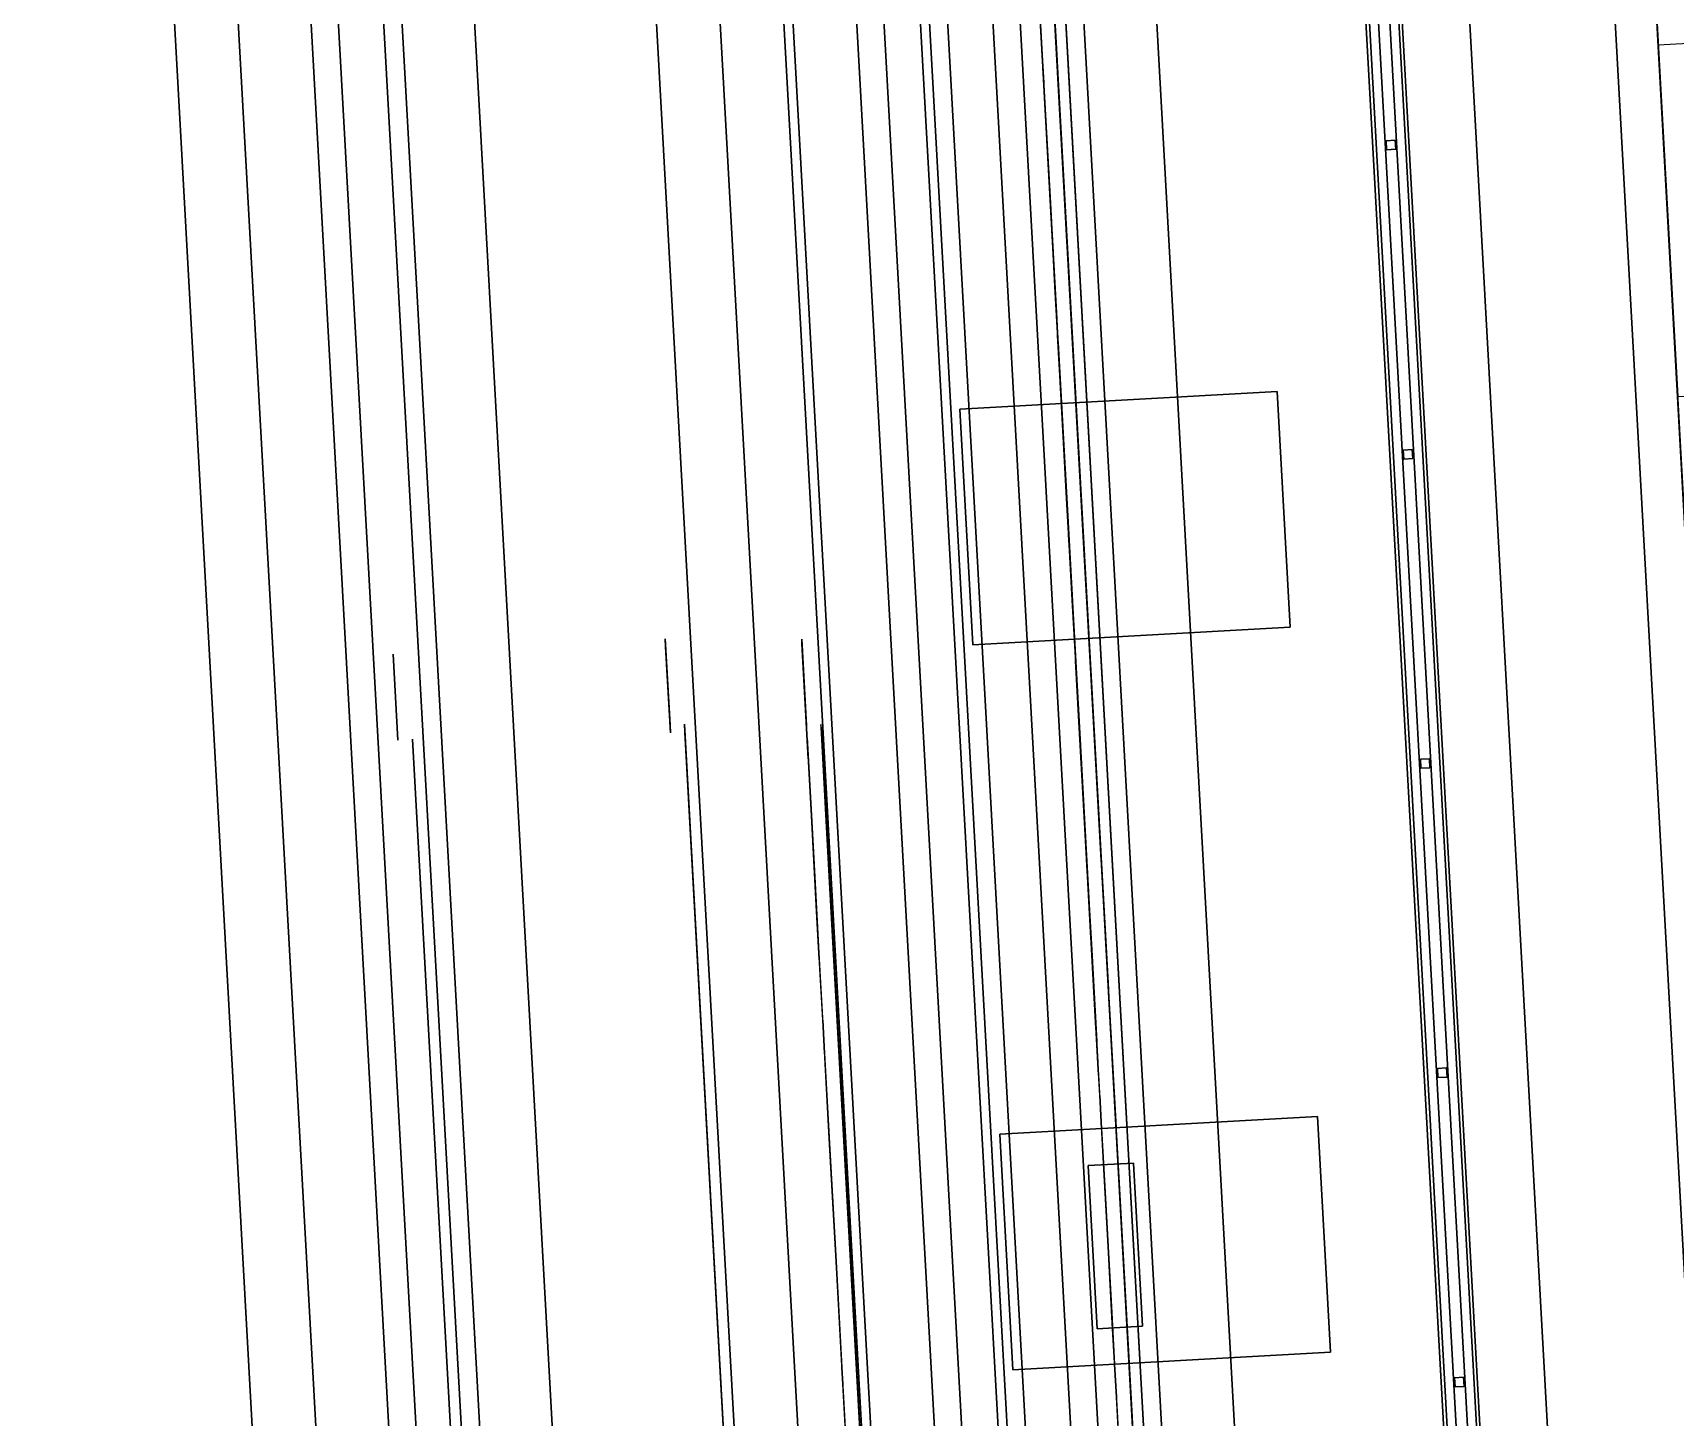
# Model space of a CAD drawing. Header units: millimetres. Extents: x -2005 to 6910, y -1718 to 7197.
# Drawn here: x -2005 to -196, y 2370 to 3895 of the extents above; entities that cross this region are included whole.
import ezdxf

# ---------------------------------------------------------------- set-up
doc = ezdxf.new("R2010")
doc.units = ezdxf.units.MM
for name, color, linetype in [('cornice_coping', 7, 'Continuous'), ('cornice_lower', 7, 'Continuous'), ('cornice_middle', 7, 'Continuous'), ('embedded_beam_6', 7, 'Continuous'), ('facade_pilasters', 7, 'Continuous'), ('fourth_floor_steel_deck', 7, 'Continuous'), ('ground_entry', 7, 'Continuous'), ('ground_entry_arch', 7, 'Continuous'), ('ground_entry_jamb', 7, 'Continuous'), ('lower_arch_W', 7, 'Continuous'), ('lower_arch_W_arch', 7, 'Continuous'), ('lower_arch_W_jamb', 7, 'Continuous'), ('main_arch_W', 7, 'Continuous'), ('main_arch_W_arch', 7, 'Continuous'), ('main_arch_W_jamb', 7, 'Continuous'), ('masonry_wall_returns', 7, 'Continuous'), ('roof_cable_tray', 7, 'Continuous'), ('roof_guard', 7, 'Continuous'), ('roof_guard_mesh', 7, 'Continuous'), ('roof_parapet', 7, 'Continuous'), ('roof_slab', 7, 'Continuous'), ('tank_level_arch_W', 7, 'Continuous'), ('tank_level_arch_W_arch', 7, 'Continuous'), ('tank_level_arch_W_jamb', 7, 'Continuous'), ('tower_wall_W', 7, 'Continuous'), ('upper_arch_W', 7, 'Continuous'), ('upper_arch_W_arch', 7, 'Continuous'), ('upper_arch_W_jamb', 7, 'Continuous'), ('upper_corbels', 7, 'Continuous')]:
    doc.layers.add(name, color=color, linetype=linetype)

msp = doc.modelspace()

# ---------------------------------------------------------------- linework, layer by layer
at = {"layer": 'cornice_coping'}
for points in [[(-1537.5, -1717.5, 600), (-2004.6, 6729.6, 600), (-1824.9, 6739.5, 600), (-1357.8, -1707.6, 600)], [(-1537.5, -1717.5, 710), (-1357.8, -1707.6, 710), (-1824.9, 6739.5, 710), (-2004.6, 6729.6, 710)], [(-2004.6, 6729.6, 600), (-1537.5, -1717.5, 600), (-1537.5, -1717.5, 710), (-2004.6, 6729.6, 710)], [(-1357.8, -1707.6, 600), (-1824.9, 6739.5, 600), (-1824.9, 6739.5, 710), (-1357.8, -1707.6, 710)], [(-971.6, -1085.3, 5500), (-1372.4, 6163.6, 5500), (-1192.6, 6173.6, 5500), (-791.8, -1075.4, 5500)], [(-971.6, -1085.3, 5610), (-791.8, -1075.4, 5610), (-1192.6, 6173.6, 5610), (-1372.4, 6163.6, 5610)], [(-791.8, -1075.4, 5500), (-1192.6, 6173.6, 5500), (-1192.6, 6173.6, 5610), (-791.8, -1075.4, 5610)], [(-1372.4, 6163.6, 5500), (-971.6, -1085.3, 5500), (-971.6, -1085.3, 5610), (-1372.4, 6163.6, 5610)], [(-830.1, -927.2, 10500), (-1214.3, 6022.1, 10500), (-1034.6, 6032.1, 10500), (-650.3, -917.3, 10500)], [(-830.1, -927.2, 10610), (-650.3, -917.3, 10610), (-1034.6, 6032.1, 10610), (-1214.3, 6022.1, 10610)], [(-830.1, -927.2, 16500), (-1214.3, 6022.1, 16500), (-1034.6, 6032.1, 16500), (-650.3, -917.3, 16500)], [(-830.1, -927.2, 16610), (-650.3, -917.3, 16610), (-1034.6, 6032.1, 16610), (-1214.3, 6022.1, 16610)], [(-830.1, -927.2, 20100), (-1214.3, 6022.1, 20100), (-1034.6, 6032.1, 20100), (-650.3, -917.3, 20100)], [(-830.1, -927.2, 20210), (-650.3, -917.3, 20210), (-1034.6, 6032.1, 20210), (-1214.3, 6022.1, 20210)], [(-830.1, -927.2, 24800), (-1214.3, 6022.1, 24800), (-1034.6, 6032.1, 24800), (-650.3, -917.3, 24800)], [(-830.1, -927.2, 24910), (-650.3, -917.3, 24910), (-1034.6, 6032.1, 24910), (-1214.3, 6022.1, 24910)], [(-650.3, -917.3, 10500), (-1034.6, 6032.1, 10500), (-1034.6, 6032.1, 10610), (-650.3, -917.3, 10610)], [(-650.3, -917.3, 16500), (-1034.6, 6032.1, 16500), (-1034.6, 6032.1, 16610), (-650.3, -917.3, 16610)], [(-650.3, -917.3, 20100), (-1034.6, 6032.1, 20100), (-1034.6, 6032.1, 20210), (-650.3, -917.3, 20210)], [(-650.3, -917.3, 24800), (-1034.6, 6032.1, 24800), (-1034.6, 6032.1, 24910), (-650.3, -917.3, 24910)], [(-1214.3, 6022.1, 10500), (-830.1, -927.2, 10500), (-830.1, -927.2, 10610), (-1214.3, 6022.1, 10610)], [(-1214.3, 6022.1, 16500), (-830.1, -927.2, 16500), (-830.1, -927.2, 16610), (-1214.3, 6022.1, 16610)], [(-1214.3, 6022.1, 20100), (-830.1, -927.2, 20100), (-830.1, -927.2, 20210), (-1214.3, 6022.1, 20210)], [(-1214.3, 6022.1, 24800), (-830.1, -927.2, 24800), (-830.1, -927.2, 24910), (-1214.3, 6022.1, 24910)]]:
    msp.add_3dface(points, dxfattribs=at)
at = {"layer": 'cornice_lower'}
for points in [[(-1396, -1559.4, 300), (-1846.5, 6588.1, 300), (-1666.8, 6598, 300), (-1216.3, -1549.5, 300)], [(-1396, -1559.4, 440), (-1216.3, -1549.5, 440), (-1666.8, 6598, 440), (-1846.5, 6588.1, 440)], [(-1846.5, 6588.1, 300), (-1396, -1559.4, 300), (-1396, -1559.4, 440), (-1846.5, 6588.1, 440)], [(-1216.3, -1549.5, 300), (-1666.8, 6598, 300), (-1666.8, 6598, 440), (-1216.3, -1549.5, 440)], [(-830.1, -927.2, 5200), (-1214.3, 6022.1, 5200), (-1034.6, 6032.1, 5200), (-650.3, -917.3, 5200)], [(-830.1, -927.2, 5340), (-650.3, -917.3, 5340), (-1034.6, 6032.1, 5340), (-1214.3, 6022.1, 5340)], [(-650.3, -917.3, 5200), (-1034.6, 6032.1, 5200), (-1034.6, 6032.1, 5340), (-650.3, -917.3, 5340)], [(-1214.3, 6022.1, 5200), (-830.1, -927.2, 5200), (-830.1, -927.2, 5340), (-1214.3, 6022.1, 5340)], [(-688.6, -769.2, 10200), (-1056.3, 5880.7, 10200), (-876.5, 5890.6, 10200), (-508.9, -759.3, 10200)], [(-688.6, -769.2, 10340), (-508.9, -759.3, 10340), (-876.5, 5890.6, 10340), (-1056.3, 5880.7, 10340)], [(-688.6, -769.2, 16200), (-1056.3, 5880.7, 16200), (-876.5, 5890.6, 16200), (-508.9, -759.3, 16200)], [(-688.6, -769.2, 16340), (-508.9, -759.3, 16340), (-876.5, 5890.6, 16340), (-1056.3, 5880.7, 16340)], [(-688.6, -769.2, 19800), (-1056.3, 5880.7, 19800), (-876.5, 5890.6, 19800), (-508.9, -759.3, 19800)], [(-688.6, -769.2, 19940), (-508.9, -759.3, 19940), (-876.5, 5890.6, 19940), (-1056.3, 5880.7, 19940)], [(-688.6, -769.2, 24500), (-1056.3, 5880.7, 24500), (-876.5, 5890.6, 24500), (-508.9, -759.3, 24500)], [(-688.6, -769.2, 24640), (-508.9, -759.3, 24640), (-876.5, 5890.6, 24640), (-1056.3, 5880.7, 24640)], [(-1056.3, 5880.7, 10200), (-688.6, -769.2, 10200), (-688.6, -769.2, 10340), (-1056.3, 5880.7, 10340)], [(-1056.3, 5880.7, 16200), (-688.6, -769.2, 16200), (-688.6, -769.2, 16340), (-1056.3, 5880.7, 16340)], [(-1056.3, 5880.7, 19800), (-688.6, -769.2, 19800), (-688.6, -769.2, 19940), (-1056.3, 5880.7, 19940)], [(-1056.3, 5880.7, 24500), (-688.6, -769.2, 24500), (-688.6, -769.2, 24640), (-1056.3, 5880.7, 24640)], [(-508.9, -759.3, 10200), (-876.5, 5890.6, 10200), (-876.5, 5890.6, 10340), (-508.9, -759.3, 10340)], [(-508.9, -759.3, 16200), (-876.5, 5890.6, 16200), (-876.5, 5890.6, 16340), (-508.9, -759.3, 16340)], [(-508.9, -759.3, 19800), (-876.5, 5890.6, 19800), (-876.5, 5890.6, 19940), (-508.9, -759.3, 19940)], [(-508.9, -759.3, 24500), (-876.5, 5890.6, 24500), (-876.5, 5890.6, 24640), (-508.9, -759.3, 24640)]]:
    msp.add_3dface(points, dxfattribs=at)
at = {"layer": 'cornice_middle'}
for points in [[(-1471.5, -1643.7, 440), (-1930.8, 6663.6, 440), (-1751.1, 6673.5, 440), (-1291.8, -1633.8, 440)], [(-1471.5, -1643.7, 600), (-1291.8, -1633.8, 600), (-1751.1, 6673.5, 600), (-1930.8, 6663.6, 600)], [(-1930.8, 6663.6, 440), (-1471.5, -1643.7, 440), (-1471.5, -1643.7, 600), (-1930.8, 6663.6, 600)], [(-1291.8, -1633.8, 440), (-1751.1, 6673.5, 440), (-1751.1, 6673.5, 600), (-1291.8, -1633.8, 600)], [(-905.5, -1011.5, 5340), (-1298.6, 6097.6, 5340), (-1118.9, 6107.5, 5340), (-725.8, -1001.6, 5340)], [(-905.5, -1011.5, 5500), (-725.8, -1001.6, 5500), (-1118.9, 6107.5, 5500), (-1298.6, 6097.6, 5500)], [(-1298.6, 6097.6, 5340), (-905.5, -1011.5, 5340), (-905.5, -1011.5, 5500), (-1298.6, 6097.6, 5500)], [(-725.8, -1001.6, 5340), (-1118.9, 6107.5, 5340), (-1118.9, 6107.5, 5500), (-725.8, -1001.6, 5500)], [(-764, -853.5, 10340), (-1140.6, 5956.1, 10340), (-960.8, 5966.1, 10340), (-584.3, -843.5, 10340)], [(-764, -853.5, 10500), (-584.3, -843.5, 10500), (-960.8, 5966.1, 10500), (-1140.6, 5956.1, 10500)], [(-764, -853.5, 16340), (-1140.6, 5956.1, 16340), (-960.8, 5966.1, 16340), (-584.3, -843.5, 16340)], [(-764, -853.5, 16500), (-584.3, -843.5, 16500), (-960.8, 5966.1, 16500), (-1140.6, 5956.1, 16500)], [(-764, -853.5, 19940), (-1140.6, 5956.1, 19940), (-960.8, 5966.1, 19940), (-584.3, -843.5, 19940)], [(-764, -853.5, 20100), (-584.3, -843.5, 20100), (-960.8, 5966.1, 20100), (-1140.6, 5956.1, 20100)], [(-764, -853.5, 24640), (-1140.6, 5956.1, 24640), (-960.8, 5966.1, 24640), (-584.3, -843.5, 24640)], [(-764, -853.5, 24800), (-584.3, -843.5, 24800), (-960.8, 5966.1, 24800), (-1140.6, 5956.1, 24800)], [(-1140.6, 5956.1, 10340), (-764, -853.5, 10340), (-764, -853.5, 10500), (-1140.6, 5956.1, 10500)], [(-1140.6, 5956.1, 16340), (-764, -853.5, 16340), (-764, -853.5, 16500), (-1140.6, 5956.1, 16500)], [(-1140.6, 5956.1, 19940), (-764, -853.5, 19940), (-764, -853.5, 20100), (-1140.6, 5956.1, 20100)], [(-1140.6, 5956.1, 24640), (-764, -853.5, 24640), (-764, -853.5, 24800), (-1140.6, 5956.1, 24800)], [(-584.3, -843.5, 10340), (-960.8, 5966.1, 10340), (-960.8, 5966.1, 10500), (-584.3, -843.5, 10500)], [(-584.3, -843.5, 16340), (-960.8, 5966.1, 16340), (-960.8, 5966.1, 16500), (-584.3, -843.5, 16500)], [(-584.3, -843.5, 19940), (-960.8, 5966.1, 19940), (-960.8, 5966.1, 20100), (-584.3, -843.5, 20100)], [(-584.3, -843.5, 24640), (-960.8, 5966.1, 24640), (-960.8, 5966.1, 24800), (-584.3, -843.5, 24800)]]:
    msp.add_3dface(points, dxfattribs=at)
at = {"layer": 'embedded_beam_6'}
msp.add_3dface([(-214.6, 3882.1, 24820), (4977.4, 4169.1, 24820), (4976.1, 4193.1, 24820), (-216, 3906, 24820)], dxfattribs=at)
at = {"layer": 'facade_pilasters'}
for points in [[(-832.5, 2467.8, 10400), (-842.4, 2647.5, 10400), (-792.5, 2650.3, 10400), (-782.6, 2470.6, 10400)], [(-832.5, 2467.8, 16100), (-782.6, 2470.6, 16100), (-792.5, 2650.3, 16100), (-842.4, 2647.5, 16100)], [(-792.5, 2650.3, 10400), (-842.4, 2647.5, 10400), (-842.4, 2647.5, 16100), (-792.5, 2650.3, 16100)], [(-842.4, 2647.5, 10400), (-832.5, 2467.8, 10400), (-832.5, 2467.8, 16100), (-842.4, 2647.5, 16100)], [(-782.6, 2470.6, 10400), (-792.5, 2650.3, 10400), (-792.5, 2650.3, 16100), (-782.6, 2470.6, 16100)], [(-832.5, 2467.8, 10400), (-782.6, 2470.6, 10400), (-782.6, 2470.6, 16100), (-832.5, 2467.8, 16100)]]:
    msp.add_3dface(points, dxfattribs=at)
at = {"layer": 'fourth_floor_steel_deck'}
msp.add_3dface([(-193.2, 3494.7, 20725), (4998.8, 3781.7, 20725), (4905, 5479.1, 20725), (-287.1, 5192.1, 20725)], dxfattribs=at)
at = {"layer": 'ground_entry'}
for points in [[(-1220.7, 1935.6, 1443.8), (-1286.5, 3125.1, 2887.5), (-1287, 3133.7, 2800)], [(-1220.7, 1935.6, 1443.8), (-1287, 3133.7, 2800), (-1287, 3133.7, 1443.8)], [(-1071.4, 1952.4, 2887.5), (-1136.6, 3130.5, 2917.1), (-1136.7, 3133.4, 2887.5)], [(-1071.4, 1952.4, 2887.5), (-1134.7, 3096.4, 3029.6), (-1136.6, 3130.5, 2917.1)], [(-1586.5, 3117.2, 100), (-1520.3, 1919, 100), (-1520.3, 1919, 1443.8), (-1586.5, 3117.2, 1443.8)], [(-1220.7, 1935.6, 1443.8), (-1221.2, 1944.2, 2887.5), (-1286.5, 3125.1, 2887.5)], [(-1071.4, 1952.4, 2887.5), (-1131.6, 3041, 3133.3), (-1134.7, 3096.4, 3029.6)], [(-1071.4, 1952.4, 2887.5), (-1127.5, 2966.5, 3224.3), (-1131.6, 3041, 3133.3)], [(-1071.4, 1952.4, 2887.5), (-1122.5, 2875.8, 3298.9), (-1127.5, 2966.5, 3224.3)], [(-1071.4, 1952.4, 2887.5), (-1116.7, 2772.2, 3354.3), (-1122.5, 2875.8, 3298.9)], [(-1071.4, 1952.4, 2887.5), (-1110.5, 2659.8, 3388.5), (-1116.7, 2772.2, 3354.3)], [(-1071.4, 1952.4, 2887.5), (-1104.1, 2542.9, 3400), (-1110.5, 2659.8, 3388.5)], [(-1071.4, 1952.4, 2887.5), (-1097.6, 2426, 3388.5), (-1104.1, 2542.9, 3400)], [(-1071.4, 1952.4, 2887.5), (-1091.4, 2313.7, 3354.3), (-1097.6, 2426, 3388.5)]]:
    msp.add_3dface(points, dxfattribs=at)
at = {"layer": 'ground_entry_arch'}
for points in [[(-1307.7, 3219.1, 2887.5), (-1308.2, 3227.7, 2800), (-1302.9, 3132.8, 2800), (-1302.5, 3124.2, 2887.5)], [(-1152.5, 3129.6, 2917.1), (-1157.7, 3222.6, 2935.6), (-1157.9, 3227.4, 2887.5), (-1152.7, 3132.5, 2887.5)], [(-1150.7, 3095.5, 3029.6), (-1155.5, 3183.2, 3066), (-1157.7, 3222.6, 2935.6), (-1152.5, 3129.6, 2917.1)], [(-1147.6, 3040.2, 3133.3), (-1152, 3119, 3186.1), (-1155.5, 3183.2, 3066), (-1150.7, 3095.5, 3029.6)], [(-1143.5, 2965.7, 3224.3), (-1147.2, 3032.7, 3291.4), (-1152, 3119, 3186.1), (-1147.6, 3040.2, 3133.3)], [(-1138.5, 2874.9, 3298.9), (-1141.4, 2927.6, 3377.9), (-1147.2, 3032.7, 3291.4), (-1143.5, 2965.7, 3224.3)], [(-1132.7, 2771.3, 3354.3), (-1134.7, 2807.6, 3442.1), (-1141.4, 2927.6, 3377.9), (-1138.5, 2874.9, 3298.9)], [(-1126.5, 2658.9, 3388.5), (-1127.5, 2677.4, 3481.6), (-1134.7, 2807.6, 3442.1), (-1132.7, 2771.3, 3354.3)], [(-1120, 2542, 3400), (-1120, 2542, 3495), (-1127.5, 2677.4, 3481.6), (-1126.5, 2658.9, 3388.5)], [(-1113.6, 2425.2, 3388.5), (-1112.6, 2406.7, 3481.6), (-1120, 2542, 3495), (-1120, 2542, 3400)], [(-1107.4, 2312.8, 3354.3), (-1105.4, 2276.5, 3442.1), (-1112.6, 2406.7, 3481.6), (-1113.6, 2425.2, 3388.5)]]:
    msp.add_3dface(points, dxfattribs=at)
at = {"layer": 'ground_entry_jamb'}
for points in [[(-1302.9, 3132.8, 1443.8), (-1302.9, 3132.8, 2800), (-1308.2, 3227.7, 2800), (-1308.2, 3227.7, 1443.8)], [(-1607.7, 3211.1, 100), (-1602.5, 3116.3, 100), (-1602.5, 3116.3, 1443.8), (-1607.7, 3211.1, 1443.8)]]:
    msp.add_3dface(points, dxfattribs=at)
at = {"layer": 'lower_arch_W'}
for points in [[(-880.7, 3937.4, 6200), (-833.2, 3078.7, 6200), (-833.2, 3078.7, 9370)], [(-880.7, 3937.4, 6200), (-833.2, 3078.7, 9370), (-833.7, 3086.9, 9453.9)], [(-880.7, 3937.4, 6200), (-833.7, 3086.9, 9453.9), (-835, 3111.4, 9534.6)], [(-880.7, 3937.4, 6200), (-835, 3111.4, 9534.6), (-837.2, 3151.1, 9608.9)], [(-880.7, 3937.4, 6200), (-837.2, 3151.1, 9608.9), (-840.2, 3204.4, 9674.1)], [(-880.7, 3937.4, 6200), (-840.2, 3204.4, 9674.1), (-843.8, 3269.5, 9727.5)], [(-880.7, 3937.4, 6200), (-843.8, 3269.5, 9727.5), (-847.9, 3343.7, 9767.3)], [(-880.7, 3937.4, 6200), (-847.9, 3343.7, 9767.3), (-852.3, 3424.3, 9791.7)], [(-880.7, 3937.4, 6200), (-852.3, 3424.3, 9791.7), (-857, 3508, 9800)], [(-880.7, 3937.4, 6200), (-857, 3508, 9800), (-861.6, 3591.8, 9791.7)], [(-880.7, 3937.4, 6200), (-861.6, 3591.8, 9791.7), (-866.1, 3672.3, 9767.3)], [(-880.7, 3937.4, 6200), (-866.1, 3672.3, 9767.3), (-870.2, 3746.6, 9727.5)], [(-880.7, 3937.4, 6200), (-870.2, 3746.6, 9727.5), (-873.8, 3811.6, 9674.1)], [(-880.7, 3937.4, 6200), (-873.8, 3811.6, 9674.1), (-876.7, 3865, 9608.9)], [(-880.7, 3937.4, 6200), (-876.7, 3865, 9608.9), (-878.9, 3904.7, 9534.6)]]:
    msp.add_3dface(points, dxfattribs=at)
at = {"layer": 'lower_arch_W_arch'}
for points in [[(-892.7, 3864.1, 9608.9), (-897.1, 3943, 9661.7), (-899.7, 3991.5, 9570.9), (-894.9, 3903.8, 9534.6)], [(-889.7, 3810.7, 9674.1), (-893.4, 3877.8, 9741.2), (-897.1, 3943, 9661.7), (-892.7, 3864.1, 9608.9)], [(-886.1, 3745.7, 9727.5), (-889.1, 3798.4, 9806.5), (-893.4, 3877.8, 9741.2), (-889.7, 3810.7, 9674.1)], [(-882, 3671.5, 9767.3), (-884, 3707.8, 9855), (-889.1, 3798.4, 9806.5), (-886.1, 3745.7, 9727.5)], [(-877.6, 3590.9, 9791.7), (-878.6, 3609.4, 9884.9), (-884, 3707.8, 9855), (-882, 3671.5, 9767.3)], [(-873, 3507.2, 9800), (-873, 3507.2, 9895), (-878.6, 3609.4, 9884.9), (-877.6, 3590.9, 9791.7)], [(-868.3, 3423.4, 9791.7), (-867.3, 3404.9, 9884.9), (-873, 3507.2, 9895), (-873, 3507.2, 9800)], [(-863.9, 3342.9, 9767.3), (-861.9, 3306.6, 9855), (-867.3, 3404.9, 9884.9), (-868.3, 3423.4, 9791.7)], [(-859.8, 3268.6, 9727.5), (-856.8, 3215.9, 9806.5), (-861.9, 3306.6, 9855), (-863.9, 3342.9, 9767.3)], [(-856.2, 3203.6, 9674.1), (-852.5, 3136.5, 9741.2), (-856.8, 3215.9, 9806.5), (-859.8, 3268.6, 9727.5)], [(-853.2, 3150.2, 9608.9), (-848.9, 3071.3, 9661.7), (-852.5, 3136.5, 9741.2), (-856.2, 3203.6, 9674.1)], [(-851, 3110.5, 9534.6), (-846.2, 3022.9, 9570.9), (-848.9, 3071.3, 9661.7), (-853.2, 3150.2, 9608.9)], [(-849.7, 3086.1, 9453.9), (-844.5, 2993, 9472.4), (-846.2, 3022.9, 9570.9), (-851, 3110.5, 9534.6)], [(-849.2, 3077.8, 9370), (-844, 2983, 9370), (-844.5, 2993, 9472.4), (-849.7, 3086.1, 9453.9)]]:
    msp.add_3dface(points, dxfattribs=at)
at = {"layer": 'lower_arch_W_jamb'}
msp.add_3dface([(-849.2, 3077.8, 6200), (-844, 2983, 6200), (-844, 2983, 9370), (-849.2, 3077.8, 9370)], dxfattribs=at)
at = {"layer": 'main_arch_W'}
for points in [[(-886, 4032.2, 11100), (-828, 2983.8, 11100), (-828, 2983.8, 15275)], [(-886, 4032.2, 11100), (-828, 2983.8, 15275), (-828.5, 2993.9, 15377.4)], [(-886, 4032.2, 11100), (-828.5, 2993.9, 15377.4), (-830.2, 3023.7, 15475.9)], [(-886, 4032.2, 11100), (-830.2, 3023.7, 15475.9), (-832.9, 3072.2, 15566.7)], [(-886, 4032.2, 11100), (-832.9, 3072.2, 15566.7), (-836.5, 3137.4, 15646.2)], [(-886, 4032.2, 11100), (-836.5, 3137.4, 15646.2), (-840.9, 3216.8, 15711.5)], [(-886, 4032.2, 11100), (-840.9, 3216.8, 15711.5), (-845.9, 3307.4, 15760)], [(-886, 4032.2, 11100), (-845.9, 3307.4, 15760), (-851.3, 3405.8, 15789.9)], [(-886, 4032.2, 11100), (-851.3, 3405.8, 15789.9), (-857, 3508, 15800)], [(-886, 4032.2, 11100), (-857, 3508, 15800), (-862.6, 3610.3, 15789.9)], [(-886, 4032.2, 11100), (-862.6, 3610.3, 15789.9), (-868.1, 3708.6, 15760)], [(-886, 4032.2, 11100), (-868.1, 3708.6, 15760), (-873.1, 3799.3, 15711.5)], [(-886, 4032.2, 11100), (-873.1, 3799.3, 15711.5), (-877.5, 3878.7, 15646.2)], [(-886, 4032.2, 11100), (-877.5, 3878.7, 15646.2), (-881.1, 3943.9, 15566.7)]]:
    msp.add_3dface(points, dxfattribs=at)
at = {"layer": 'main_arch_W_arch'}
for points in [[(-893.4, 3877.8, 15646.2), (-897.2, 3944.9, 15713.4), (-901.4, 4021.9, 15619.5), (-897.1, 3943, 15566.7)], [(-889.1, 3798.4, 15711.5), (-892, 3851.1, 15790.5), (-897.2, 3944.9, 15713.4), (-893.4, 3877.8, 15646.2)], [(-884, 3707.8, 15760), (-886.1, 3744.1, 15847.8), (-892, 3851.1, 15790.5), (-889.1, 3798.4, 15711.5)], [(-878.6, 3609.4, 15789.9), (-879.6, 3627.9, 15883.1), (-886.1, 3744.1, 15847.8), (-884, 3707.8, 15760)], [(-873, 3507.2, 15800), (-873, 3507.2, 15895), (-879.6, 3627.9, 15883.1), (-878.6, 3609.4, 15789.9)], [(-867.3, 3404.9, 15789.9), (-866.3, 3386.4, 15883.1), (-873, 3507.2, 15895), (-873, 3507.2, 15800)], [(-861.9, 3306.6, 15760), (-859.9, 3270.3, 15847.8), (-866.3, 3386.4, 15883.1), (-867.3, 3404.9, 15789.9)], [(-856.8, 3215.9, 15711.5), (-853.9, 3163.2, 15790.5), (-859.9, 3270.3, 15847.8), (-861.9, 3306.6, 15760)], [(-852.5, 3136.5, 15646.2), (-848.7, 3069.4, 15713.4), (-853.9, 3163.2, 15790.5), (-856.8, 3215.9, 15711.5)], [(-848.9, 3071.3, 15566.7), (-844.5, 2992.4, 15619.5), (-848.7, 3069.4, 15713.4), (-852.5, 3136.5, 15646.2)], [(-846.2, 3022.9, 15475.9), (-841.3, 2935.2, 15512.3), (-844.5, 2992.4, 15619.5), (-848.9, 3071.3, 15566.7)], [(-844.5, 2993, 15377.4), (-839.4, 2900, 15396), (-841.3, 2935.2, 15512.3), (-846.2, 3022.9, 15475.9)], [(-844, 2983, 15275), (-838.7, 2888.1, 15275), (-839.4, 2900, 15396), (-844.5, 2993, 15377.4)]]:
    msp.add_3dface(points, dxfattribs=at)
at = {"layer": 'main_arch_W_jamb'}
msp.add_3dface([(-844, 2983, 11100), (-838.7, 2888.1, 11100), (-838.7, 2888.1, 15275), (-844, 2983, 15275)], dxfattribs=at)
at = {"layer": 'masonry_wall_returns'}
for points in [[(-1320.6, -1475.2, 1443.8), (-1037.6, -1159.1, 1443.8), (-1446.1, 6229.7, 1443.8), (-1762.2, 6512.6, 1443.8)], [(-1037.6, -1159.1, 2887.5), (-896.1, -1001, 2887.5), (-1288.1, 6088.2, 2887.5), (-1446.1, 6229.7, 2887.5)], [(-896.1, -1001, 4331.2), (-754.6, -842.9, 4331.2), (-1130, 5946.7, 4331.2), (-1288.1, 6088.2, 4331.2)], [(-754.6, -842.9, 5775), (-613.1, -684.9, 5775), (-972, 5805.2, 5775), (-1130, 5946.7, 5775)]]:
    msp.add_3dface(points, dxfattribs=at)
at = {"layer": 'roof_cable_tray'}
for points in [[(-340, 5315.3, 25137.5), (-499.7, 5306.5, 25137.5), (-198.7, -137.2, 25137.5), (-39, -128.3, 25137.5)], [(-499.7, 5306.5, 25062.5), (-340, 5315.3, 25062.5), (-39, -128.3, 25062.5), (-198.7, -137.2, 25062.5)], [(-499.7, 5306.5, 25137.5), (-499.7, 5306.5, 25062.5), (-198.7, -137.2, 25062.5), (-198.7, -137.2, 25137.5)], [(-340, 5315.3, 25062.5), (-340, 5315.3, 25137.5), (-39, -128.3, 25137.5), (-39, -128.3, 25062.5)]]:
    msp.add_3dface(points, dxfattribs=at)
at = {"layer": 'roof_guard'}
for points in [[(-623.2, 5473.9, 25100), (-619.3, 5474.2, 25088.2), (-299.1, -317, 25088.2), (-302.9, -317.2, 25100)], [(-619.3, 5474.2, 25111.8), (-623.2, 5473.9, 25100), (-302.9, -317.2, 25100), (-299.1, -317, 25111.8)], [(-623.2, 5473.9, 26050), (-619.3, 5474.2, 26038.2), (-299.1, -317, 26038.2), (-302.9, -317.2, 26050)], [(-619.3, 5474.2, 26061.8), (-623.2, 5473.9, 26050), (-302.9, -317.2, 26050), (-299.1, -317, 26061.8)], [(-619.3, 5474.2, 25088.2), (-609.4, 5474.7, 25081), (-289.2, -316.4, 25081), (-299.1, -317, 25088.2)], [(-609.4, 5474.7, 25119), (-619.3, 5474.2, 25111.8), (-299.1, -317, 25111.8), (-289.2, -316.4, 25119)], [(-619.3, 5474.2, 26038.2), (-609.4, 5474.7, 26031), (-289.2, -316.4, 26031), (-299.1, -317, 26038.2)], [(-609.4, 5474.7, 26069), (-619.3, 5474.2, 26061.8), (-299.1, -317, 26061.8), (-289.2, -316.4, 26069)], [(-609.4, 5474.7, 25081), (-597, 5475.4, 25081), (-276.8, -315.8, 25081), (-289.2, -316.4, 25081)], [(-597, 5475.4, 25119), (-609.4, 5474.7, 25119), (-289.2, -316.4, 25119), (-276.8, -315.8, 25119)], [(-609.4, 5474.7, 26031), (-597, 5475.4, 26031), (-276.8, -315.8, 26031), (-289.2, -316.4, 26031)], [(-597, 5475.4, 26069), (-609.4, 5474.7, 26069), (-289.2, -316.4, 26069), (-276.8, -315.8, 26069)], [(-597, 5475.4, 25081), (-587, 5475.9, 25088.2), (-266.8, -315.2, 25088.2), (-276.8, -315.8, 25081)], [(-587, 5475.9, 25111.8), (-597, 5475.4, 25119), (-276.8, -315.8, 25119), (-266.8, -315.2, 25111.8)], [(-597, 5475.4, 26031), (-587, 5475.9, 26038.2), (-266.8, -315.2, 26038.2), (-276.8, -315.8, 26031)], [(-587, 5475.9, 26061.8), (-597, 5475.4, 26069), (-276.8, -315.8, 26069), (-266.8, -315.2, 26061.8)], [(-587, 5475.9, 25088.2), (-583.2, 5476.2, 25100), (-263, -315, 25100), (-266.8, -315.2, 25088.2)], [(-583.2, 5476.2, 25100), (-587, 5475.9, 25111.8), (-266.8, -315.2, 25111.8), (-263, -315, 25100)], [(-587, 5475.9, 26038.2), (-583.2, 5476.2, 26050), (-263, -315, 26050), (-266.8, -315.2, 26038.2)], [(-583.2, 5476.2, 26050), (-587, 5475.9, 26061.8), (-266.8, -315.2, 26061.8), (-263, -315, 26050)]]:
    msp.add_3dface(points, dxfattribs=at)
at = {"layer": 'roof_guard_mesh'}
for points in [[(-513.7, 3766.5, 25080), (-514.3, 3776.5, 25080), (-504.3, 3777, 25080), (-503.7, 3767.1, 25080)], [(-513.7, 3766.5, 26050), (-503.7, 3767.1, 26050), (-504.3, 3777, 26050), (-514.3, 3776.5, 26050)], [(-504.3, 3777, 25080), (-514.3, 3776.5, 25080), (-514.3, 3776.5, 26050), (-504.3, 3777, 26050)], [(-514.3, 3776.5, 25080), (-513.7, 3766.5, 25080), (-513.7, 3766.5, 26050), (-514.3, 3776.5, 26050)], [(-513.7, 3766.5, 25080), (-503.7, 3767.1, 25080), (-503.7, 3767.1, 26050), (-513.7, 3766.5, 26050)], [(-503.7, 3767.1, 25080), (-504.3, 3777, 25080), (-504.3, 3777, 26050), (-503.7, 3767.1, 26050)], [(-494.9, 3425.8, 25080), (-495.4, 3435.8, 25080), (-485.5, 3436.4, 25080), (-484.9, 3426.4, 25080)], [(-494.9, 3425.8, 26050), (-484.9, 3426.4, 26050), (-485.5, 3436.4, 26050), (-495.4, 3435.8, 26050)], [(-485.5, 3436.4, 25080), (-495.4, 3435.8, 25080), (-495.4, 3435.8, 26050), (-485.5, 3436.4, 26050)], [(-484.9, 3426.4, 25080), (-485.5, 3436.4, 25080), (-485.5, 3436.4, 26050), (-484.9, 3426.4, 26050)], [(-495.4, 3435.8, 25080), (-494.9, 3425.8, 25080), (-494.9, 3425.8, 26050), (-495.4, 3435.8, 26050)], [(-494.9, 3425.8, 25080), (-484.9, 3426.4, 25080), (-484.9, 3426.4, 26050), (-494.9, 3425.8, 26050)], [(-476.1, 3085.2, 25080), (-476.6, 3095.2, 25080), (-466.6, 3095.7, 25080), (-466.1, 3085.7, 25080)], [(-476.1, 3085.2, 26050), (-466.1, 3085.7, 26050), (-466.6, 3095.7, 26050), (-476.6, 3095.2, 26050)], [(-466.6, 3095.7, 25080), (-476.6, 3095.2, 25080), (-476.6, 3095.2, 26050), (-466.6, 3095.7, 26050)], [(-476.6, 3095.2, 25080), (-476.1, 3085.2, 25080), (-476.1, 3085.2, 26050), (-476.6, 3095.2, 26050)], [(-466.1, 3085.7, 25080), (-466.6, 3095.7, 25080), (-466.6, 3095.7, 26050), (-466.1, 3085.7, 26050)], [(-476.1, 3085.2, 25080), (-466.1, 3085.7, 25080), (-466.1, 3085.7, 26050), (-476.1, 3085.2, 26050)], [(-457.2, 2744.5, 25080), (-457.8, 2754.5, 25080), (-447.8, 2755.1, 25080), (-447.2, 2745.1, 25080)], [(-457.2, 2744.5, 26050), (-447.2, 2745.1, 26050), (-447.8, 2755.1, 26050), (-457.8, 2754.5, 26050)], [(-447.8, 2755.1, 25080), (-457.8, 2754.5, 25080), (-457.8, 2754.5, 26050), (-447.8, 2755.1, 26050)], [(-457.8, 2754.5, 25080), (-457.2, 2744.5, 25080), (-457.2, 2744.5, 26050), (-457.8, 2754.5, 26050)], [(-447.2, 2745.1, 25080), (-447.8, 2755.1, 25080), (-447.8, 2755.1, 26050), (-447.2, 2745.1, 26050)], [(-457.2, 2744.5, 25080), (-447.2, 2745.1, 25080), (-447.2, 2745.1, 26050), (-457.2, 2744.5, 26050)], [(-438.4, 2403.9, 25080), (-438.9, 2413.9, 25080), (-428.9, 2414.4, 25080), (-428.4, 2404.4, 25080)], [(-438.4, 2403.9, 26050), (-428.4, 2404.4, 26050), (-428.9, 2414.4, 26050), (-438.9, 2413.9, 26050)], [(-428.9, 2414.4, 25080), (-438.9, 2413.9, 25080), (-438.9, 2413.9, 26050), (-428.9, 2414.4, 26050)], [(-438.9, 2413.9, 25080), (-438.4, 2403.9, 25080), (-438.4, 2403.9, 26050), (-438.9, 2413.9, 26050)], [(-428.4, 2404.4, 25080), (-428.9, 2414.4, 25080), (-428.9, 2414.4, 26050), (-428.4, 2404.4, 26050)], [(-438.4, 2403.9, 25080), (-428.4, 2404.4, 25080), (-428.4, 2404.4, 26050), (-438.4, 2403.9, 26050)]]:
    msp.add_3dface(points, dxfattribs=at)
at = {"layer": 'roof_parapet'}
for points in [[(-649, -35.9, 25000), (-936.1, 5156.2, 25000), (-287.1, 5192.1, 25000), (0, 0, 25000)], [(-649, -35.9, 25550), (0, 0, 25550), (-287.1, 5192.1, 25550), (-936.1, 5156.2, 25550)], [(0, 0, 25000), (-287.1, 5192.1, 25000), (-287.1, 5192.1, 25550), (0, 0, 25550)], [(-936.1, 5156.2, 25000), (-649, -35.9, 25000), (-649, -35.9, 25550), (-936.1, 5156.2, 25550)]]:
    msp.add_3dface(points, dxfattribs=at)
at = {"layer": 'roof_slab'}
for points in [[(-176.7, 3195.1, 24825), (-287.1, 5192.1, 24825), (4905, 5479.1, 24825), (5015.4, 3482.2, 24825)], [(-176.7, 3195.1, 25000), (5015.4, 3482.2, 25000), (4905, 5479.1, 25000), (-287.1, 5192.1, 25000)], [(-287.1, 5192.1, 24825), (-176.7, 3195.1, 24825), (-176.7, 3195.1, 25000), (-287.1, 5192.1, 25000)]]:
    msp.add_3dface(points, dxfattribs=at)
at = {"layer": 'tank_level_arch_W'}
for points in [[(-854.8, 3468.1, 21300), (-820.5, 2849, 21300), (-820.5, 2849, 23790)], [(-854.8, 3468.1, 21300), (-820.5, 2849, 23790), (-820.9, 2855, 23850.5)], [(-854.8, 3468.1, 21300), (-820.9, 2855, 23850.5), (-821.8, 2872.6, 23908.6)], [(-854.8, 3468.1, 21300), (-821.8, 2872.6, 23908.6), (-823.4, 2901.2, 23962.2)], [(-854.8, 3468.1, 21300), (-823.4, 2901.2, 23962.2), (-825.6, 2939.7, 24009.2)], [(-854.8, 3468.1, 21300), (-825.6, 2939.7, 24009.2), (-828.1, 2986.6, 24047.8)], [(-854.8, 3468.1, 21300), (-828.1, 2986.6, 24047.8), (-831.1, 3040.1, 24076.4)], [(-854.8, 3468.1, 21300), (-831.1, 3040.1, 24076.4), (-834.3, 3098.2, 24094)], [(-854.8, 3468.1, 21300), (-834.3, 3098.2, 24094), (-837.7, 3158.6, 24100)], [(-854.8, 3468.1, 21300), (-837.7, 3158.6, 24100), (-841, 3219, 24094)], [(-854.8, 3468.1, 21300), (-841, 3219, 24094), (-844.2, 3277, 24076.4)], [(-854.8, 3468.1, 21300), (-844.2, 3277, 24076.4), (-847.2, 3330.5, 24047.8)], [(-854.8, 3468.1, 21300), (-847.2, 3330.5, 24047.8), (-849.8, 3377.4, 24009.2)], [(-854.8, 3468.1, 21300), (-849.8, 3377.4, 24009.2), (-851.9, 3415.9, 23962.2)], [(-854.8, 3468.1, 21300), (-851.9, 3415.9, 23962.2), (-853.5, 3444.5, 23908.6)], [(-854.8, 3468.1, 21300), (-853.5, 3444.5, 23908.6), (-854.4, 3462.2, 23850.5)], [(-854.8, 3468.1, 21300), (-854.4, 3462.2, 23850.5), (-854.8, 3468.1, 23790)]]:
    msp.add_3dface(points, dxfattribs=at)
at = {"layer": 'tank_level_arch_W_arch'}
for points in [[(-870.4, 3461.3, 23850.5), (-875.6, 3554.3, 23869), (-876, 3562.1, 23790), (-870.7, 3467.2, 23790)], [(-869.4, 3443.7, 23908.6), (-874.3, 3531.3, 23945), (-875.6, 3554.3, 23869), (-870.4, 3461.3, 23850.5)], [(-867.9, 3415.1, 23962.2), (-872.2, 3493.9, 24015), (-874.3, 3531.3, 23945), (-869.4, 3443.7, 23908.6)], [(-865.7, 3376.6, 24009.2), (-869.4, 3443.6, 24076.4), (-872.2, 3493.9, 24015), (-867.9, 3415.1, 23962.2)], [(-863.1, 3329.7, 24047.8), (-866.1, 3382.4, 24126.7), (-869.4, 3443.6, 24076.4), (-865.7, 3376.6, 24009.2)], [(-860.2, 3276.1, 24076.4), (-862.2, 3312.4, 24164.2), (-866.1, 3382.4, 24126.7), (-863.1, 3329.7, 24047.8)], [(-857, 3218.1, 24094), (-858, 3236.6, 24187.2), (-862.2, 3312.4, 24164.2), (-860.2, 3276.1, 24076.4)], [(-853.6, 3157.7, 24100), (-853.6, 3157.7, 24195), (-858, 3236.6, 24187.2), (-857, 3218.1, 24094)], [(-850.3, 3097.3, 24094), (-849.3, 3078.8, 24187.2), (-853.6, 3157.7, 24195), (-853.6, 3157.7, 24100)], [(-847.1, 3039.2, 24076.4), (-845.1, 3002.9, 24164.2), (-849.3, 3078.8, 24187.2), (-850.3, 3097.3, 24094)], [(-844.1, 2985.7, 24047.8), (-841.2, 2933, 24126.7), (-845.1, 3002.9, 24164.2), (-847.1, 3039.2, 24076.4)], [(-841.5, 2938.8, 24009.2), (-837.8, 2871.7, 24076.4), (-841.2, 2933, 24126.7), (-844.1, 2985.7, 24047.8)], [(-839.4, 2900.3, 23962.2), (-835, 2821.5, 24015), (-837.8, 2871.7, 24076.4), (-841.5, 2938.8, 24009.2)], [(-837.8, 2871.7, 23908.6), (-833, 2784.1, 23945), (-835, 2821.5, 24015), (-839.4, 2900.3, 23962.2)], [(-836.8, 2854.1, 23850.5), (-831.7, 2761.1, 23869), (-833, 2784.1, 23945), (-837.8, 2871.7, 23908.6)], [(-836.5, 2848.2, 23790), (-831.3, 2753.3, 23790), (-831.7, 2761.1, 23869), (-836.8, 2854.1, 23850.5)]]:
    msp.add_3dface(points, dxfattribs=at)
at = {"layer": 'tank_level_arch_W_jamb'}
for points in [[(-876, 3562.1, 21300), (-870.7, 3467.2, 21300), (-870.7, 3467.2, 23790), (-876, 3562.1, 23790)], [(-836.5, 2848.2, 21300), (-831.3, 2753.3, 21300), (-831.3, 2753.3, 23790), (-836.5, 2848.2, 23790)]]:
    msp.add_3dface(points, dxfattribs=at)
at = {"layer": 'tower_wall_W'}
for points in [[(-1762.2, 6512.6), (-1320.6, -1475.2), (-1320.6, -1475.2, 1443.8), (-1762.2, 6512.6, 1443.8)], [(-1446.1, 6229.7, 1443.8), (-1037.6, -1159.1, 1443.8), (-1037.6, -1159.1, 2887.5), (-1446.1, 6229.7, 2887.5)], [(-1288.1, 6088.2, 2887.5), (-896.1, -1001, 2887.5), (-896.1, -1001, 4331.2), (-1288.1, 6088.2, 4331.2)], [(-1130, 5946.7, 4331.2), (-754.6, -842.9, 4331.2), (-754.6, -842.9, 5775), (-1130, 5946.7, 5775)], [(-972, 5805.2, 5775), (-613.1, -684.9, 5775), (-613.1, -684.9, 25000), (-972, 5805.2, 25000)]]:
    msp.add_3dface(points, dxfattribs=at)
at = {"layer": 'upper_arch_W'}
for points in [[(-903.4, 4346.8, 16900), (-865.8, 3667.8, 16900), (-865.8, 3667.8, 18860)], [(-903.4, 4346.8, 16900), (-865.8, 3667.8, 18860), (-866.2, 3674.3, 18926.3)], [(-903.4, 4346.8, 16900), (-866.2, 3674.3, 18926.3), (-867.2, 3693.6, 18990.1)], [(-903.4, 4346.8, 16900), (-867.2, 3693.6, 18990.1), (-869, 3725, 19048.9)], [(-903.4, 4346.8, 16900), (-869, 3725, 19048.9), (-871.3, 3767.2, 19100.4)], [(-903.4, 4346.8, 16900), (-871.3, 3767.2, 19100.4), (-874.2, 3818.7, 19142.7)], [(-903.4, 4346.8, 16900), (-874.2, 3818.7, 19142.7), (-877.4, 3877.4, 19174.1)], [(-903.4, 4346.8, 16900), (-877.4, 3877.4, 19174.1), (-880.9, 3941, 19193.5)], [(-823.3, 2899, 16900), (-785.8, 2220, 16900), (-785.8, 2220, 18860)], [(-823.3, 2899, 16900), (-785.8, 2220, 18860), (-786.1, 2226.5, 18926.3)], [(-823.3, 2899, 16900), (-786.1, 2226.5, 18926.3), (-787.2, 2245.8, 18990.1)], [(-823.3, 2899, 16900), (-787.2, 2245.8, 18990.1), (-788.9, 2277.2, 19048.9)], [(-823.3, 2899, 16900), (-788.9, 2277.2, 19048.9), (-791.3, 2319.4, 19100.4)], [(-823.3, 2899, 16900), (-791.3, 2319.4, 19100.4), (-794.1, 2370.9, 19142.7)], [(-823.3, 2899, 16900), (-794.1, 2370.9, 19142.7), (-797.3, 2429.6, 19174.1)], [(-823.3, 2899, 16900), (-797.3, 2429.6, 19174.1), (-800.9, 2493.3, 19193.5)], [(-823.3, 2899, 16900), (-800.9, 2493.3, 19193.5), (-804.5, 2559.5, 19200)], [(-823.3, 2899, 16900), (-804.5, 2559.5, 19200), (-808.2, 2625.7, 19193.5)], [(-823.3, 2899, 16900), (-808.2, 2625.7, 19193.5), (-811.7, 2689.4, 19174.1)], [(-823.3, 2899, 16900), (-811.7, 2689.4, 19174.1), (-815, 2748.1, 19142.7)], [(-823.3, 2899, 16900), (-815, 2748.1, 19142.7), (-817.8, 2799.5, 19100.4)], [(-823.3, 2899, 16900), (-817.8, 2799.5, 19100.4), (-820.1, 2841.8, 19048.9)], [(-823.3, 2899, 16900), (-820.1, 2841.8, 19048.9), (-821.9, 2873.1, 18990.1)], [(-823.3, 2899, 16900), (-821.9, 2873.1, 18990.1), (-822.9, 2892.4, 18926.3)], [(-823.3, 2899, 16900), (-822.9, 2892.4, 18926.3), (-823.3, 2899, 18860)]]:
    msp.add_3dface(points, dxfattribs=at)
at = {"layer": 'upper_arch_W_arch'}
for points in [[(-893.4, 3876.5, 19174.1), (-891.4, 3840.2, 19261.9), (-895.9, 3921.7, 19286.6), (-896.9, 3940.2, 19193.5)], [(-890.1, 3817.8, 19142.7), (-887.2, 3765.1, 19221.7), (-891.4, 3840.2, 19261.9), (-893.4, 3876.5, 19174.1)], [(-887.3, 3766.3, 19100.4), (-883.6, 3699.3, 19167.6), (-887.2, 3765.1, 19221.7), (-890.1, 3817.8, 19142.7)], [(-884.9, 3724.1, 19048.9), (-880.6, 3645.3, 19101.7), (-883.6, 3699.3, 19167.6), (-887.3, 3766.3, 19100.4)], [(-883.2, 3692.8, 18990.1), (-878.4, 3605.1, 19026.5), (-880.6, 3645.3, 19101.7), (-884.9, 3724.1, 19048.9)], [(-882.1, 3673.4, 18926.3), (-877, 3580.4, 18944.9), (-878.4, 3605.1, 19026.5), (-883.2, 3692.8, 18990.1)], [(-881.8, 3666.9, 18860), (-876.5, 3572.1, 18860), (-877, 3580.4, 18944.9), (-882.1, 3673.4, 18926.3)], [(-838.9, 2891.6, 18926.3), (-844.1, 2984.6, 18944.9), (-844.5, 2992.9, 18860), (-839.3, 2898.1, 18860)], [(-837.8, 2872.2, 18990.1), (-842.7, 2959.9, 19026.5), (-844.1, 2984.6, 18944.9), (-838.9, 2891.6, 18926.3)], [(-836.1, 2840.9, 19048.9), (-840.5, 2919.7, 19101.7), (-842.7, 2959.9, 19026.5), (-837.8, 2872.2, 18990.1)], [(-833.8, 2798.7, 19100.4), (-837.5, 2865.7, 19167.6), (-840.5, 2919.7, 19101.7), (-836.1, 2840.9, 19048.9)], [(-830.9, 2747.2, 19142.7), (-833.8, 2799.9, 19221.7), (-837.5, 2865.7, 19167.6), (-833.8, 2798.7, 19100.4)], [(-827.7, 2688.5, 19174.1), (-829.7, 2724.8, 19261.9), (-833.8, 2799.9, 19221.7), (-830.9, 2747.2, 19142.7)], [(-824.2, 2624.8, 19193.5), (-825.2, 2643.3, 19286.6), (-829.7, 2724.8, 19261.9), (-827.7, 2688.5, 19174.1)], [(-820.5, 2558.6, 19200), (-820.5, 2558.6, 19295), (-825.2, 2643.3, 19286.6), (-824.2, 2624.8, 19193.5)], [(-816.8, 2492.4, 19193.5), (-815.8, 2473.9, 19286.6), (-820.5, 2558.6, 19295), (-820.5, 2558.6, 19200)], [(-813.3, 2428.7, 19174.1), (-811.3, 2392.4, 19261.9), (-815.8, 2473.9, 19286.6), (-816.8, 2492.4, 19193.5)], [(-810.1, 2370, 19142.7), (-807.2, 2317.3, 19221.7), (-811.3, 2392.4, 19261.9), (-813.3, 2428.7, 19174.1)]]:
    msp.add_3dface(points, dxfattribs=at)
at = {"layer": 'upper_arch_W_jamb'}
for points in [[(-881.8, 3666.9, 16900), (-876.5, 3572.1, 16900), (-876.5, 3572.1, 18860), (-881.8, 3666.9, 18860)], [(-844.5, 2992.9, 16900), (-839.3, 2898.1, 16900), (-839.3, 2898.1, 18860), (-844.5, 2992.9, 18860)]]:
    msp.add_3dface(points, dxfattribs=at)
at = {"layer": 'upper_corbels'}
for points in [[(-969.3, 3221.4, 20000), (-983.7, 3481, 20000), (-634.2, 3500.3, 20000), (-619.9, 3240.7, 20000)], [(-969.3, 3221.4, 20450), (-619.9, 3240.7, 20450), (-634.2, 3500.3, 20450), (-983.7, 3481, 20450)], [(-634.2, 3500.3, 20000), (-983.7, 3481, 20000), (-983.7, 3481, 20450), (-634.2, 3500.3, 20450)], [(-619.9, 3240.7, 20000), (-634.2, 3500.3, 20000), (-634.2, 3500.3, 20450), (-619.9, 3240.7, 20450)], [(-983.7, 3481, 20000), (-969.3, 3221.4, 20000), (-969.3, 3221.4, 20450), (-983.7, 3481, 20450)], [(-969.3, 3221.4, 20000), (-619.9, 3240.7, 20000), (-619.9, 3240.7, 20450), (-969.3, 3221.4, 20450)], [(-925.2, 2422.6, 20000), (-939.5, 2682.2, 20000), (-590, 2701.5, 20000), (-575.7, 2441.9, 20000)], [(-925.2, 2422.6, 20450), (-575.7, 2441.9, 20450), (-590, 2701.5, 20450), (-939.5, 2682.2, 20450)], [(-590, 2701.5, 20000), (-939.5, 2682.2, 20000), (-939.5, 2682.2, 20450), (-590, 2701.5, 20450)], [(-575.7, 2441.9, 20000), (-590, 2701.5, 20000), (-590, 2701.5, 20450), (-575.7, 2441.9, 20450)], [(-939.5, 2682.2, 20000), (-925.2, 2422.6, 20000), (-925.2, 2422.6, 20450), (-939.5, 2682.2, 20450)], [(-925.2, 2422.6, 20000), (-575.7, 2441.9, 20000), (-575.7, 2441.9, 20450), (-925.2, 2422.6, 20450)]]:
    msp.add_3dface(points, dxfattribs=at)

doc.saveas('drawing.dxf')
